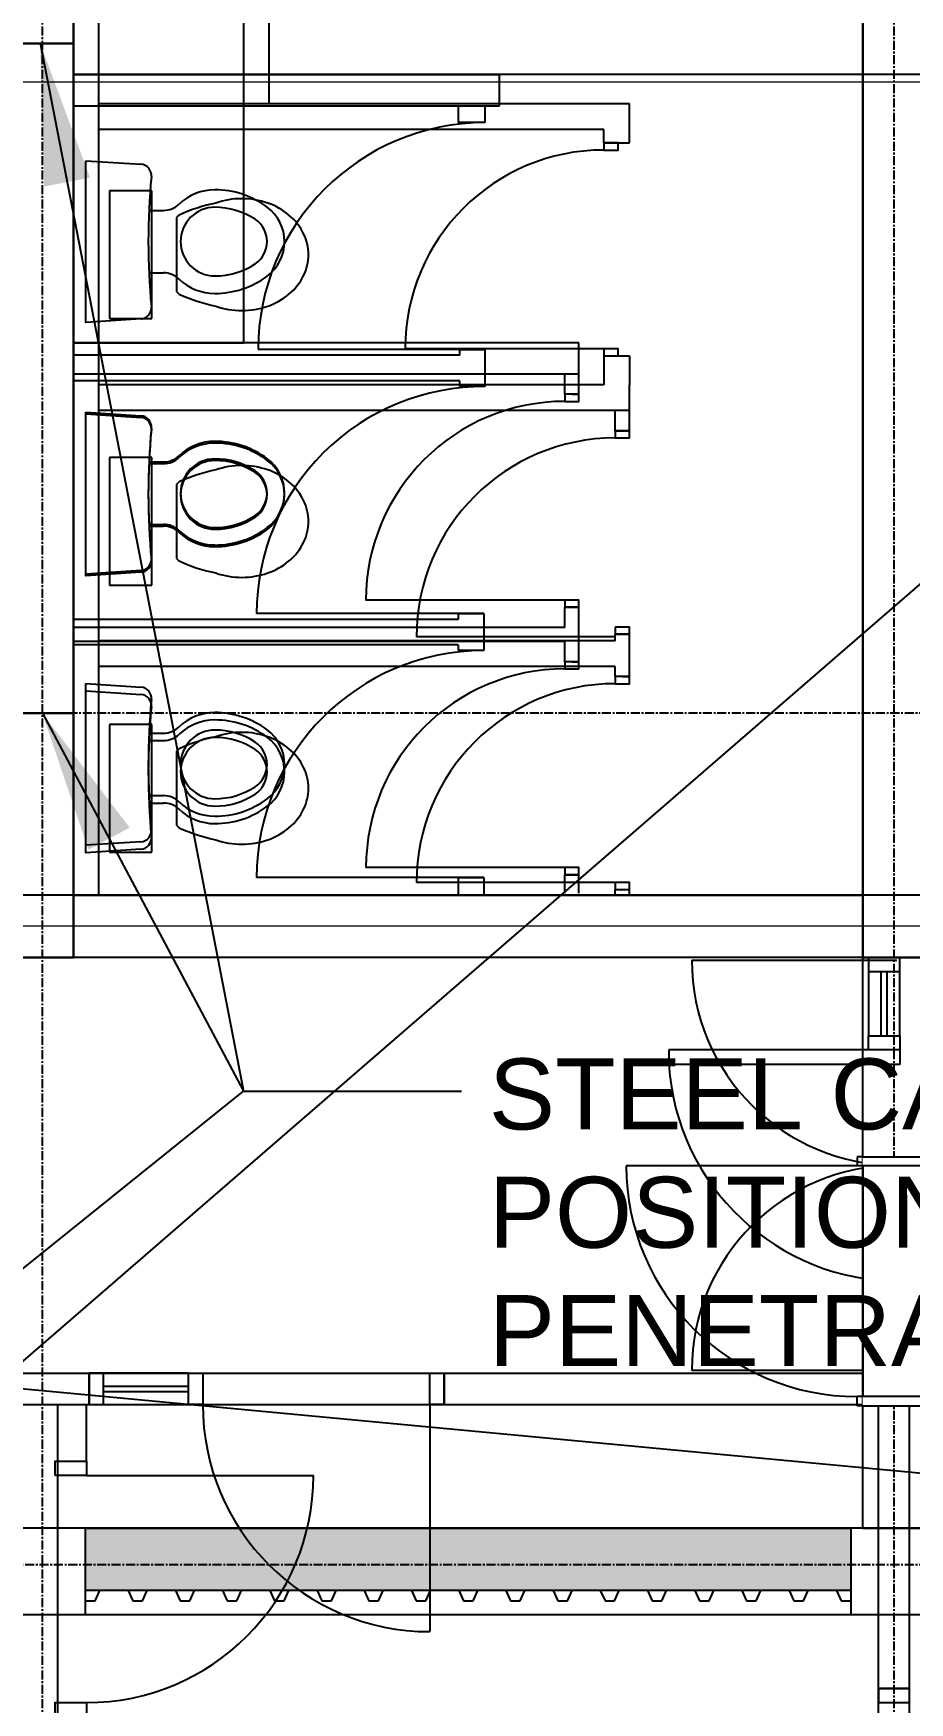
# Model space of a CAD drawing. Header units: millimetres. Extents: x -27283 to 30143, y -18440 to 22926.
# Drawn here: x -11564 to -8478, y -5709 to 171 of the extents above; entities that cross this region are included whole.
import ezdxf
from ezdxf.enums import TextEntityAlignment as Align

# ---------------------------------------------------------------- set-up
doc = ezdxf.new("R2010")
doc.units = ezdxf.units.MM
doc.set_wipeout_variables(frame=1)
doc.linetypes.add('PCENTRE', pattern=[50.8, 31.75, -6.35, 6.35, -6.35])
doc.linetypes.add('PCENTRE2', pattern=[28.575, 19.05, -3.175, 3.175, -3.175])
for name, color, linetype in [('11th Floor - Doors Windows and Openings', 7, 'Continuous'), ('11th Floor - Multi-View Blocks', 7, 'Continuous'), ('11th Floor - Structural Members', 7, 'Continuous'), ('11th Floor - Walls', 7, 'Continuous'), ('Boundaries_and_building_grids', 140, 'PCENTRE2'), ('Lift Motor Room Roof - General', 7, 'Continuous'), ('Lift Motor Room Roof - Hatch', 7, 'Continuous'), ('Lift Motor Room Roof - Roofs', 7, 'Continuous'), ('Lift Motor Room Roof - Structural Members', 7, 'Continuous'), ('Lift Motor Room Roof - Text and Leaders', 7, 'Continuous'), ('Lift Motor Room Roof - Walls', 7, 'Continuous'), ('Roof - General', 7, 'Continuous'), ('Roof - Structural Members', 7, 'Continuous'), ('Roof - Walls', 7, 'Continuous'), ('Sixth Floor - Doors Windows and Openings', 7, 'Continuous'), ('Sixth Floor - Multi-View Blocks', 7, 'Continuous'), ('Sixth Floor - Structural Members', 7, 'Continuous'), ('Sixth Floor - Walls', 7, 'Continuous'), ('Tenth Floor - Doors Windows and Openings', 7, 'Continuous'), ('Tenth Floor - Multi-View Blocks', 7, 'Continuous'), ('Tenth Floor - Structural Members', 7, 'Continuous'), ('Tenth Floor - Walls', 7, 'Continuous')]:
    doc.layers.add(name, color=color, linetype=linetype)
doc.styles.add('_ArchAttributes', font='arial.ttf')
doc.styles.add('Arial1', font='arial.ttf')
doc.dimstyles.new('ISO-25', dxfattribs={"dimtxt": 2.5, "dimasz": 2.5, "dimexe": 1.25, "dimexo": 0.625, "dimtad": 1, "dimtxsty": 'Standard', "dimcen": 2.5, "dimadec": 0, "dimazin": 0, "dimtfac": 1, "dimtmove": 0, "dimatfit": 3, "dimfxl": 1, "dimarcsym": 0})
pattern_1 = [(45, (8642.8, 4224.77), (-168.38, 168.38), []), (45, (8755.06, 4224.77), (-168.38, 168.38), [])]

# ---------------------------------------------------------------- blocks, each defined once
blk = doc.blocks.new('wc8')
for p, q in [((-185.1, -186.2), (75.4, -186.2)), ((170.2, -272.3), (-279.8, -272.3)), ((-279.8, -272.3), (-279.8, -422.3)), ((170.2, -422.3), (170.2, -272.3)), ((-279.8, -422.3), (170.2, -422.3))]:
    blk.add_line(p, q)
for centre, radius, start, end in [((-38.3, 80), 203.3, 116.3082, 140.04387), ((-54.8, 113.4), 166, 90, 116.3082), ((-54.8, 113.4), 166, 63.6918, 90), ((-71.3, 80), 203.3, 39.95613, 63.6918), ((-12.5, 58.3), 237, 140.04387, 160.86188), ((-97.2, 58.3), 237, 19.13812, 39.95613), ((28.1, 44.2), 279.9, 160.86188, 180), ((-137.7, 44.2), 279.9, 0, 19.13812), ((28.1, 44.2), 279.9, 180, 199.13812), ((-137.7, 44.2), 279.9, 340.86188, 0), ((341.1, 70.8), 589.4, 191.5799, 204.76911), ((-450.7, 70.8), 589.4, 335.23089, 348.4201), ((-38.3, -45.6), 203.3, 219.95613, 223.77423), ((-71.3, -45.6), 203.3, 316.22577, 320.04387)]:
    blk.add_arc(centre, radius, start, end)
blk = doc.blocks.new('Door3')
at = {"layer": 'Roof - General', "color": 3, "linetype": 'Continuous', "lineweight": -3, "style": '_ArchAttributes', "flags": 1}
for tag, p in [('Elevation Symbol', (110, 0)), ('Head Height', (110, 0)), ('Reference', (111.5, 0, 286)), ('Height', (110, 0)), ('Width', (110, 0)), ('Type', (110, 0))]:
    blk.add_attdef(tag, text='', height=50, dxfattribs=at).set_placement(p, align=Align.MIDDLE_CENTER)
at = {"color": 9, "linetype": 'Continuous', "lineweight": -3}
blk.add_wipeout([(0, 438.5), (0, -438.5), (220, -438.5), (220, 438.5)], dxfattribs=at).dxf.layer = 'Roof - General'
at = {"linetype": 'Continuous', "lineweight": -3}
h = blk.add_hatch(dxfattribs=at)
h.set_pattern_fill('ANSI32', color=12, scale=25)
h.set_pattern_definition(pattern_1)
h.paths.add_polyline_path([(220, 438.5), (0, 438.5), (0, 438.5)])
h = blk.add_hatch(dxfattribs=at)
h.set_pattern_fill('ANSI32', color=12, scale=25)
h.set_pattern_definition(pattern_1)
h.paths.add_polyline_path([(220, -438.5), (0, -438.5), (0, -438.5)])
at = {"layer": 'Roof - General', "color": 2, "linetype": 'Continuous', "lineweight": -3}
for p, q in [((-20, 438.5), (-20, 406.5)), ((0, 438.5), (-20, 438.5)), ((220, 438.5), (240, 438.5)), ((240, 438.5), (240, 406.5)), ((-20, 406.5), (-833, 406.5)), ((240, 406.5), (-20, 406.5)), ((-20, -438.5), (-20, -406.5)), ((240, -406.5), (-20, -406.5)), ((240, -438.5), (240, -406.5)), ((0, -438.5), (-20, -438.5)), ((220, -438.5), (240, -438.5))]:
    blk.add_line(p, q, dxfattribs=at)
at = {"layer": 'Roof - General', "color": 3, "linetype": 'Continuous', "lineweight": -3}
for p, q in [((0, 438.5), (220, 438.5)), ((0, -438.5), (220, -438.5))]:
    blk.add_line(p, q, dxfattribs=at)
at = {"layer": 'Roof - General', "color": 1, "linetype": 'Continuous', "lineweight": -3}
blk.add_line((0, 406.5), (0, -406.5), dxfattribs=at)
at = {"layer": 'Roof - General', "color": 2, "linetype": 'Continuous', "lineweight": -3}
blk.add_arc((-20, 406.5), 813, 180, 270, dxfattribs=at)

msp = doc.modelspace()

# ---------------------------------------------------------------- hatches: boundary and pattern name
at = {"layer": 'Lift Motor Room Roof - Hatch', "linetype": 'Continuous', "lineweight": -3}
h = msp.add_hatch(dxfattribs=at)
h.set_pattern_fill('GENERAL', color=8, scale=25, style=0)
h.set_pattern_definition([(90, (0, 0), (-25, 2e-15), [0.25, -199.75]), (90, (0.98, 2.5), (-25, 2e-15), [0.25, -199.75]), (90, (1.955, 5), (-25, 2e-15), [0.25, -199.75]), (90, (2.917, 7.5), (-25, 2e-15), [0.25, -199.75]), (90, (3.862, 10), (-25, 2e-15), [0.25, -199.75]), (90, (4.782, 12.5), (-25, 2e-15), [0.25, -199.75]), (90, (5.675, 15), (-25, 2e-15), [0.25, -199.75]), (90, (6.53, 17.5), (-25, 2e-15), [0.25, -199.75]), (90, (7.348, 20), (-25, 2e-15), [0.25, -199.75]), (90, (8.117, 22.5), (-25, 2e-15), [0.25, -199.75]), (90, (8.84, 25), (-25, 2e-15), [0.25, -199.75]), (90, (9.505, 27.5), (-25, 2e-15), [0.25, -199.75]), (90, (10.113, 30), (-25, 2e-15), [0.25, -199.75]), (90, (10.658, 32.5), (-25, 2e-15), [0.25, -199.75]), (90, (11.137, 35), (-25, 2e-15), [0.25, -199.75]), (90, (11.547, 37.5), (-25, 2e-15), [0.25, -199.75]), (90, (11.887, 40), (-25, 2e-15), [0.25, -199.75]), (90, (12.155, 42.5), (-25, 2e-15), [0.25, -199.75]), (90, (12.345, 45), (-25, 2e-15), [0.25, -199.75]), (90, (12.463, 47.5), (-25, 2e-15), [0.25, -199.75]), (90, (12.5, 50), (-25, 2e-15), [0.25, -199.75]), (90, (0.98, 97.5), (-25, 2e-15), [0.25, -199.75]), (90, (1.955, 95), (-25, 2e-15), [0.25, -199.75]), (90, (2.917, 92.5), (-25, 2e-15), [0.25, -199.75]), (90, (3.862, 90), (-25, 2e-15), [0.25, -199.75]), (90, (4.782, 87.5), (-25, 2e-15), [0.25, -199.75]), (90, (5.675, 85), (-25, 2e-15), [0.25, -199.75]), (90, (6.53, 82.5), (-25, 2e-15), [0.25, -199.75]), (90, (7.348, 80), (-25, 2e-15), [0.25, -199.75]), (90, (8.117, 77.5), (-25, 2e-15), [0.25, -199.75]), (90, (8.84, 75), (-25, 2e-15), [0.25, -199.75]), (90, (9.505, 72.5), (-25, 2e-15), [0.25, -199.75]), (90, (10.113, 70), (-25, 2e-15), [0.25, -199.75]), (90, (10.658, 67.5), (-25, 2e-15), [0.25, -199.75]), (90, (11.137, 65), (-25, 2e-15), [0.25, -199.75]), (90, (11.547, 62.5), (-25, 2e-15), [0.25, -199.75]), (90, (11.887, 60), (-25, 2e-15), [0.25, -199.75]), (90, (12.155, 57.5), (-25, 2e-15), [0.25, -199.75]), (90, (12.345, 55), (-25, 2e-15), [0.25, -199.75]), (90, (12.463, 52.5), (-25, 2e-15), [0.25, -199.75]), (90, (-0.98, 102.5), (-25, 2e-15), [0.25, -199.75]), (90, (-1.955, 105), (-25, 2e-15), [0.25, -199.75]), (90, (-2.917, 107.5), (-25, 2e-15), [0.25, -199.75]), (90, (-3.862, 110), (-25, 2e-15), [0.25, -199.75]), (90, (-4.782, 112.5), (-25, 2e-15), [0.25, -199.75]), (90, (-5.675, 115), (-25, 2e-15), [0.25, -199.75]), (90, (-6.53, 117.5), (-25, 2e-15), [0.25, -199.75]), (90, (-7.348, 120), (-25, 2e-15), [0.25, -199.75]), (90, (-8.117, 122.5), (-25, 2e-15), [0.25, -199.75]), (90, (-8.84, 125), (-25, 2e-15), [0.25, -199.75]), (90, (-9.505, 127.5), (-25, 2e-15), [0.25, -199.75]), (90, (-10.113, 130), (-25, 2e-15), [0.25, -199.75]), (90, (-10.658, 132.5), (-25, 2e-15), [0.25, -199.75]), (90, (-11.137, 135), (-25, 2e-15), [0.25, -199.75]), (90, (-11.547, 137.5), (-25, 2e-15), [0.25, -199.75]), (90, (-11.887, 140), (-25, 2e-15), [0.25, -199.75]), (90, (-12.155, 142.5), (-25, 2e-15), [0.25, -199.75]), (90, (-12.345, 145), (-25, 2e-15), [0.25, -199.75]), (90, (-12.463, 147.5), (-25, 2e-15), [0.25, -199.75]), (90, (-12.5, 150), (-25, 2e-15), [0.25, -199.75]), (90, (-0.98, 197.5), (-25, 2e-15), [0.25, -199.75]), (90, (-1.955, 195), (-25, 2e-15), [0.25, -199.75]), (90, (-2.917, 192.5), (-25, 2e-15), [0.25, -199.75]), (90, (-3.862, 190), (-25, 2e-15), [0.25, -199.75]), (90, (-4.782, 187.5), (-25, 2e-15), [0.25, -199.75]), (90, (-5.675, 185), (-25, 2e-15), [0.25, -199.75]), (90, (-6.53, 182.5), (-25, 2e-15), [0.25, -199.75]), (90, (-7.348, 180), (-25, 2e-15), [0.25, -199.75]), (90, (-8.117, 177.5), (-25, 2e-15), [0.25, -199.75]), (90, (-8.84, 175), (-25, 2e-15), [0.25, -199.75]), (90, (-9.505, 172.5), (-25, 2e-15), [0.25, -199.75]), (90, (-10.113, 170), (-25, 2e-15), [0.25, -199.75]), (90, (-10.658, 167.5), (-25, 2e-15), [0.25, -199.75]), (90, (-11.137, 165), (-25, 2e-15), [0.25, -199.75]), (90, (-11.547, 162.5), (-25, 2e-15), [0.25, -199.75]), (90, (-11.887, 160), (-25, 2e-15), [0.25, -199.75]), (90, (-12.155, 157.5), (-25, 2e-15), [0.25, -199.75]), (90, (-12.345, 155), (-25, 2e-15), [0.25, -199.75]), (90, (-12.463, 152.5), (-25, 2e-15), [0.25, -199.75]), (90, (0, 100), (-25, 2e-15), [0.25, -199.75])])
h.paths.add_polyline_path([(-11380.3, -5094.3), (-11380.3, -5314.3), (-8685.3, -5314.3), (-8685.3, -5094.3)])

# ---------------------------------------------------------------- linework, layer by layer
at = {"layer": '11th Floor - Doors Windows and Openings', "color": 1, "linetype": 'Continuous'}
for p, q in [((-9972.7, -943.2, 37950), (-10772.7, -943.2, 37950)), ((-9978.2, -1873.2, 37950), (-10778.2, -1873.2, 37950)), ((-9978.2, -2803.2, 37950), (-10778.2, -2803.2, 37950))]:
    msp.add_line(p, q, dxfattribs=at)
at = {"layer": '11th Floor - Doors Windows and Openings', "color": 1, "linetype": 'Continuous', "lineweight": -3}
for p, q in [((-9245.3, -3094.3, 37950), (-8522.8, -3094.3, 37950)), ((-8522.8, -4539.3, 37950), (-9245.3, -4539.3, 37950))]:
    msp.add_line(p, q, dxfattribs=at)
at = {"layer": '11th Floor - Doors Windows and Openings', "color": 1, "linetype": 'Continuous'}
for centre, start, end in [((-9972.7, -943.2, 37950), 90, 180), ((-9978.2, -1873.2, 37950), 89.60593, 179.99904), ((-9978.2, -2803.2, 37950), 90, 180)]:
    msp.add_arc(centre, 800, start, end, dxfattribs=at)
at = {"layer": '11th Floor - Doors Windows and Openings', "color": 1, "linetype": 'Continuous', "lineweight": -3}
for centre, start, end in [((-8522.8, -3094.3, 37950), 180, 270), ((-8522.8, -4539.3, 37950), 90, 180)]:
    msp.add_arc(centre, 722.5, start, end, dxfattribs=at)
at = {"layer": '11th Floor - Multi-View Blocks', "color": 1, "linetype": 'Continuous'}
for p, q in [((-11379.6, -277.6, 37950), (-11186.1, -289.9, 37950)), ((-11157.1, -452.6, 37950), (-11106.2, -452.6, 37950)), ((-11157.1, -672.6, 37950), (-11106.2, -672.6, 37950)), ((-11379.6, -1163.8, 37950), (-11186.1, -1176.2, 37950)), ((-11157.1, -1338.8, 37950), (-11106.2, -1338.8, 37950)), ((-11157.1, -1558.8, 37950), (-11106.2, -1558.8, 37950)), ((-11379.6, -2119.2, 37950), (-11186.1, -2131.6, 37950)), ((-11157.1, -2294.2, 37950), (-11106.2, -2294.2, 37950)), ((-11157.1, -2514.2, 37950), (-11106.2, -2514.2, 37950))]:
    msp.add_line(p, q, dxfattribs=at)
at = {"layer": '11th Floor - Multi-View Blocks', "color": 1, "linetype": 'Continuous', "elevation": 37950}
for points in [[(-11186.1, -835.2), (-11379.6, -847.6), (-11379.6, -277.6)], [(-11186.1, -1721.5), (-11379.6, -1733.8), (-11379.6, -1163.8)], [(-11186.1, -2676.9), (-11379.6, -2689.2), (-11379.6, -2119.2)]]:
    msp.add_lwpolyline(points, dxfattribs=at)
at = {"layer": '11th Floor - Multi-View Blocks', "color": 1, "linetype": 'Continuous'}
for centre, radius, start, end in [((-11188.7, -329.9, 37950), 40, 354.61023, 86.34666), ((-8722.1, -562.6, 37950), 2437.5, 174.60984, 185.39016), ((-10925.1, -562.6, 37950), 182.5, 90, 133.63), ((-10925.1, -689.3, 37950), 309.2, 53.37353, 90), ((-11106.2, -372.6, 37950), 80, 270, 313.62995), ((-10925.1, -562.6, 37950), 121, 90, 270), ((-10925.1, -699.3, 37950), 257.7, 56.67046, 90), ((-10831, -562.6, 37950), 151.3, 0, 53.37368), ((-10835.2, -562.6, 37950), 94.1, 0, 56.67013), ((-10835.2, -562.6, 37950), 94.1, 303.32946, 0), ((-10831, -562.6, 37950), 151.3, 306.62632, 0), ((-10925.1, -425.9, 37950), 257.7, 270, 303.3294), ((-11106.2, -752.6, 37950), 80, 46.36945, 90), ((-10925.1, -562.6, 37950), 182.5, 226.37028, 270), ((-10925.1, -435.9, 37950), 309.2, 270, 306.62647), ((-11188.7, -795.3, 37950), 40, 273.65334, 5.38977), ((-11188.7, -1216.1, 37950), 40, 354.61023, 86.34666), ((-8722.1, -1448.8, 37950), 2437.5, 174.60984, 185.39016), ((-10925.1, -1448.8, 37950), 182.5, 90, 133.63), ((-10925.1, -1575.5, 37950), 309.2, 53.37353, 90), ((-11106.2, -1258.8, 37950), 80, 270, 313.62995), ((-10925.1, -1448.8, 37950), 121, 90, 270), ((-10925.1, -1585.6, 37950), 257.7, 56.67044, 90), ((-10831, -1448.8, 37950), 151.3, 0, 53.3737), ((-10835.2, -1448.8, 37950), 94.1, 0, 56.67013), ((-10835.2, -1448.8, 37950), 94.1, 303.32946, 0), ((-10831, -1448.8, 37950), 151.3, 306.62634, 0), ((-10925.1, -1312.1, 37950), 257.7, 270, 303.3294), ((-11106.2, -1638.8, 37950), 80, 46.36937, 90), ((-10925.1, -1448.8, 37950), 182.5, 226.37026, 270), ((-10925.1, -1322.2, 37950), 309.2, 270, 306.62647), ((-11188.7, -1681.6, 37950), 40, 273.65332, 5.38977), ((-11188.7, -2171.5, 37950), 40, 354.61023, 86.34666), ((-8722.1, -2404.2, 37950), 2437.5, 174.60984, 185.39016), ((-10925.1, -2404.2, 37950), 182.5, 90, 133.63), ((-10925.1, -2530.9, 37950), 309.2, 53.37352, 90), ((-11106.2, -2214.2, 37950), 80, 270, 313.62995), ((-10925.1, -2404.2, 37950), 121, 90, 270), ((-10925.1, -2540.9, 37950), 257.7, 56.67046, 90), ((-10831, -2404.2, 37950), 151.3, 0, 53.37366), ((-10835.2, -2404.2, 37950), 94.1, 0, 56.67013), ((-10835.2, -2404.2, 37950), 94.1, 303.32946, 0), ((-10831, -2404.2, 37950), 151.3, 306.62634, 0), ((-11106.2, -2594.2, 37950), 80, 46.36945, 90), ((-10925.1, -2267.5, 37950), 257.7, 270, 303.3294), ((-10925.1, -2277.5, 37950), 309.2, 270, 306.62648), ((-10925.1, -2404.2, 37950), 182.5, 226.37026, 270), ((-11188.7, -2636.9, 37950), 40, 273.65334, 5.38977)]:
    msp.add_arc(centre, radius, start, end, dxfattribs=at)
at = {"layer": '11th Floor - Structural Members', "color": 5, "linetype": 'Continuous', "lineweight": -3, "elevation": 37950}
for points in [[(-8422.8, 1475.7), (-8642.8, 1475.7), (-8642.8, -3084.3), (-8422.8, -3084.3)], [(-11422.8, -2224.3), (-11422.8, -3084.3), (-11642.8, -3084.3), (-11642.8, -2224.3)]]:
    msp.add_lwpolyline(points, close=True, dxfattribs=at)
at = {"layer": '11th Floor - Walls', "color": 3, "linetype": 'Continuous'}
for p, q in [((-11422.8, -2224.3, 37950), (-11422.8, 2275.7, 37950)), ((-11422.8, -3084.3, 37950), (-11422.8, -2864.3, 37950)), ((-11422.8, -2864.3, 37950), (-8642.8, -2864.3, 37950)), ((-8642.8, -2864.3, 37950), (-8642.8, -3084.3, 37950)), ((-8642.8, -3084.3, 37950), (-11422.8, -3084.3, 37950))]:
    msp.add_line(p, q, dxfattribs=at)
at = {"layer": '11th Floor - Walls', "color": 2, "linetype": 'Continuous'}
for p, q in [((-11422.8, 25.7, 37950), (-9922.8, 25.7, 37950)), ((-9922.8, -84.3, 37950), (-9922.8, 25.7, 37950)), ((-11422.8, -84.3, 37950), (-9922.8, -84.3, 37950)), ((-10068.2, -84.3, 37950), (-10068.2, -143.2, 37950)), ((-9972.7, -143.2, 37950), (-9972.7, -84.3, 37950)), ((-9972.7, -143.2, 37950), (-10068.2, -143.2, 37950)), ((-10062.7, -963.2, 37950), (-11422.8, -963.2, 37950)), ((-10062.7, -963.2, 37950), (-10062.7, -943.2, 37950)), ((-10062.7, -943.2, 37950), (-9972.7, -943.2, 37950)), ((-9972.7, -1073.2, 37950), (-9972.7, -943.2, 37950)), ((-10062.7, -1053.2, 37950), (-11422.8, -1053.2, 37950)), ((-10062.7, -1073.2, 37950), (-10062.7, -1053.2, 37950)), ((-9972.7, -1073.2, 37950), (-10062.7, -1073.2, 37950)), ((-10068.2, -1873.2, 37950), (-9978.2, -1873.2, 37950)), ((-10068.2, -1873.2, 37950), (-10068.2, -1893.2, 37950)), ((-9978.2, -1873.2, 37950), (-9978.2, -2003.2, 37950)), ((-10068.2, -1893.2, 37950), (-11422.8, -1893.2, 37950)), ((-10068.2, -1983.2, 37950), (-11422.8, -1983.2, 37950)), ((-10068.2, -1983.2, 37950), (-10068.2, -2003.2, 37950)), ((-9978.2, -2003.2, 37950), (-10068.2, -2003.2, 37950)), ((-10068.2, -2803.2, 37950), (-9978.2, -2803.2, 37950)), ((-10068.2, -2803.2, 37950), (-10068.2, -2864.3, 37950)), ((-9978.2, -2803.2, 37950), (-9978.2, -2864.3, 37950)), ((-17587.8, -4549.3, 37950), (-8477.8, -4549.3, 37950)), ((-8587.8, -4539.3, 37950), (-8477.8, -4539.3, 37950)), ((-8587.8, -4549.3, 37950), (-8587.8, -4539.3, 37950)), ((-8477.8, -6241.8, 37950), (-8477.8, -4549.3, 37950)), ((-17477.8, -4659.3, 37950), (-8587.8, -4659.3, 37950)), ((-8587.8, -6241.8, 37950), (-8587.8, -4659.3, 37950))]:
    msp.add_line(p, q, dxfattribs=at)
at = {"layer": '11th Floor - Walls', "color": 3, "linetype": 'Continuous', "elevation": 37950}
msp.add_lwpolyline([(-11642.8, -3084.3), (-11642.8, -2864.3), (-12962.8, -2864.3), (-12962.8, -1864.3), (-11642.8, -1864.3), (-11642.8, -2224.3), (-11422.8, -2224.3)], dxfattribs=at)
at = {"layer": 'Boundaries_and_building_grids', "color": 140, "linetype": 'PCENTRE', "lineweight": -3}
for p, q in [((-11532.8, -11774.3), (-11532.8, 11825.7)), ((-8532.8, -11774.3), (-8532.8, 11825.7)), ((25217.2, -2224.3), (-27282.8, -2224.3)), ((25217.2, -5224.3), (-27282.8, -5224.3))]:
    msp.add_line(p, q, dxfattribs=at)
at = {"layer": 'Boundaries_and_building_grids', "color": 4, "linetype": 'Continuous', "lineweight": 0}
msp.add_xline((-31538.2, -2974.3), (-1, 0), dxfattribs=at)
at = {"layer": 'Lift Motor Room Roof - General', "color": 4, "linetype": 'Continuous', "lineweight": 0}
msp.add_xline((0, 0), (1, 0), dxfattribs=at)
at = {"layer": 'Lift Motor Room Roof - Roofs', "color": 4, "linetype": 'Continuous', "lineweight": -3}
for p, q in [((-13222.8, 135.7, 46830), (-11422.8, 135.7, 46830)), ((-11422.8, 135.7, 46830), (-11422.8, -3084.3, 46830)), ((-11422.8, -3084.3, 46830), (-13222.8, -3084.3, 46830)), ((-8685.3, -5314.3, 46830), (-11380.3, -5314.3, 46830))]:
    msp.add_line(p, q, dxfattribs=at)
at = {"layer": 'Lift Motor Room Roof - Roofs', "color": 1, "linetype": 'Continuous', "lineweight": -3}
for p, q in [((-11702.8, -4594.3, 46830), (-6367.8, 25.7, 46830)), ((12357.2, 25.7, 46830), (-11422.8, 25.7, 46830)), ((-11702.8, -4594.3, 46830), (-6367.8, -5094.3, 46830))]:
    msp.add_line(p, q, dxfattribs=at)
at = {"layer": 'Lift Motor Room Roof - Roofs', "color": 3, "linetype": 'Continuous', "lineweight": -3}
msp.add_line((-5685.3, -5094.3, 46830), (-14422.8, -5094.3, 46830), dxfattribs=at)
at = {"layer": 'Lift Motor Room Roof - Structural Members', "color": 5, "linetype": 'Continuous', "lineweight": -3, "elevation": 46830}
for points in [[(-11685.3, -5094.3), (-11685.3, -5399.3), (-11380.3, -5399.3), (-11380.3, -5094.3)], [(-8685.3, -5094.3), (-8685.3, -5399.3), (-8380.3, -5399.3), (-8380.3, -5094.3)]]:
    msp.add_lwpolyline(points, close=True, dxfattribs=at)
at = {"layer": 'Lift Motor Room Roof - Walls', "color": 1, "linetype": 'Continuous'}
for p, q in [((-11380.3, -5350.2, 46830), (-11346.4, -5350.2, 46830)), ((-11346.4, -5350.2, 46830), (-11329.9, -5314.3, 46830)), ((-11230.5, -5314.3, 46830), (-11329.9, -5314.3, 46830)), ((-11230.5, -5314.3, 46830), (-11214, -5350.2, 46830)), ((-11214, -5350.2, 46830), (-11180, -5350.2, 46830)), ((-11180, -5350.2, 46830), (-11163.6, -5314.3, 46830)), ((-11064.2, -5314.3, 46830), (-11163.6, -5314.3, 46830)), ((-11064.2, -5314.3, 46830), (-11047.7, -5350.2, 46830)), ((-11047.7, -5350.2, 46830), (-11013.7, -5350.2, 46830)), ((-11013.7, -5350.2, 46830), (-10997.2, -5314.3, 46830)), ((-10897.8, -5314.3, 46830), (-10997.2, -5314.3, 46830)), ((-10897.8, -5314.3, 46830), (-10881.4, -5350.2, 46830)), ((-10881.4, -5350.2, 46830), (-10847.4, -5350.2, 46830)), ((-10847.4, -5350.2, 46830), (-10830.9, -5314.3, 46830)), ((-10731.5, -5314.3, 46830), (-10830.9, -5314.3, 46830)), ((-10731.5, -5314.3, 46830), (-10715, -5350.2, 46830)), ((-10715, -5350.2, 46830), (-10681.1, -5350.2, 46830)), ((-10681.1, -5350.2, 46830), (-10664.6, -5314.3, 46830)), ((-10565.2, -5314.3, 46830), (-10664.6, -5314.3, 46830)), ((-10565.2, -5314.3, 46830), (-10548.7, -5350.2, 46830)), ((-10548.7, -5350.2, 46830), (-10514.8, -5350.2, 46830)), ((-10514.8, -5350.2, 46830), (-10498.3, -5314.3, 46830)), ((-10398.9, -5314.3, 46830), (-10498.3, -5314.3, 46830)), ((-10398.9, -5314.3, 46830), (-10382.4, -5350.2, 46830)), ((-10382.4, -5350.2, 46830), (-10348.5, -5350.2, 46830)), ((-10348.5, -5350.2, 46830), (-10332, -5314.3, 46830)), ((-10232.6, -5314.3, 46830), (-10332, -5314.3, 46830)), ((-10232.6, -5314.3, 46830), (-10216.1, -5350.2, 46830)), ((-10216.1, -5350.2, 46830), (-10182.2, -5350.2, 46830)), ((-10182.2, -5350.2, 46830), (-10165.7, -5314.3, 46830)), ((-10066.3, -5314.3, 46830), (-10165.7, -5314.3, 46830)), ((-10066.3, -5314.3, 46830), (-10049.8, -5350.2, 46830)), ((-10049.8, -5350.2, 46830), (-10015.8, -5350.2, 46830)), ((-10015.8, -5350.2, 46830), (-9999.3, -5314.3, 46830)), ((-9899.9, -5314.3, 46830), (-9999.3, -5314.3, 46830)), ((-9899.9, -5314.3, 46830), (-9883.5, -5350.2, 46830)), ((-9883.5, -5350.2, 46830), (-9849.5, -5350.2, 46830)), ((-9849.5, -5350.2, 46830), (-9833, -5314.3, 46830)), ((-9733.6, -5314.3, 46830), (-9833, -5314.3, 46830)), ((-9733.6, -5314.3, 46830), (-9717.1, -5350.2, 46830)), ((-9717.1, -5350.2, 46830), (-9683.2, -5350.2, 46830)), ((-9683.2, -5350.2, 46830), (-9666.7, -5314.3, 46830)), ((-9567.3, -5314.3, 46830), (-9666.7, -5314.3, 46830)), ((-9567.3, -5314.3, 46830), (-9550.8, -5350.2, 46830)), ((-9550.8, -5350.2, 46830), (-9516.9, -5350.2, 46830)), ((-9516.9, -5350.2, 46830), (-9500.4, -5314.3, 46830)), ((-9401, -5314.3, 46830), (-9500.4, -5314.3, 46830)), ((-9401, -5314.3, 46830), (-9384.5, -5350.2, 46830)), ((-9384.5, -5350.2, 46830), (-9350.6, -5350.2, 46830)), ((-9350.6, -5350.2, 46830), (-9334.1, -5314.3, 46830)), ((-9234.7, -5314.3, 46830), (-9334.1, -5314.3, 46830)), ((-9234.7, -5314.3, 46830), (-9218.2, -5350.2, 46830)), ((-9218.2, -5350.2, 46830), (-9184.3, -5350.2, 46830)), ((-9184.3, -5350.2, 46830), (-9167.8, -5314.3, 46830)), ((-9068.4, -5314.3, 46830), (-9167.8, -5314.3, 46830)), ((-9068.4, -5314.3, 46830), (-9051.9, -5350.2, 46830)), ((-9051.9, -5350.2, 46830), (-9017.9, -5350.2, 46830)), ((-9017.9, -5350.2, 46830), (-9001.5, -5314.3, 46830)), ((-8902.1, -5314.3, 46830), (-9001.5, -5314.3, 46830)), ((-8902.1, -5314.3, 46830), (-8885.6, -5350.2, 46830)), ((-8885.6, -5350.2, 46830), (-8851.6, -5350.2, 46830)), ((-8851.6, -5350.2, 46830), (-8835.1, -5314.3, 46830)), ((-8735.7, -5314.3, 46830), (-8835.1, -5314.3, 46830)), ((-8735.7, -5314.3, 46830), (-8719.2, -5350.2, 46830)), ((-8719.2, -5350.2, 46830), (-8685.3, -5350.2, 46830))]:
    msp.add_line(p, q, dxfattribs=at)
at = {"layer": 'Lift Motor Room Roof - Walls', "color": 2, "linetype": 'Continuous', "elevation": 46830}
msp.add_lwpolyline([(-14727.8, 5450.7), (-14727.8, -5399.3), (12662.2, -5399.3), (12662.2, 5450.7)], close=True, dxfattribs=at)
at = {"layer": 'Roof - Structural Members', "color": 5, "linetype": 'Continuous', "lineweight": -3, "elevation": 42250}
for points in [[(-11685.3, -5094.3), (-11685.3, -5399.3), (-11380.3, -5399.3), (-11380.3, -5094.3)], [(-8685.3, -5094.3), (-8685.3, -5399.3), (-8380.3, -5399.3), (-8380.3, -5094.3)]]:
    msp.add_lwpolyline(points, close=True, dxfattribs=at)
at = {"layer": 'Roof - Walls', "color": 3, "linetype": 'Continuous', "lineweight": -3}
for p, q in [((-11422.8, 135.7, 42250), (-14422.8, 135.7, 42250)), ((-11422.8, -2864.3, 42250), (-11422.8, 135.7, 42250)), ((-8422.8, -2864.3, 42250), (-13002.8, -2864.3, 42250)), ((-8642.8, -3084.3, 42250), (-13222.8, -3084.3, 42250)), ((-8642.8, -5094.3, 42250), (-8642.8, -3084.3, 42250))]:
    msp.add_line(p, q, dxfattribs=at)
at = {"layer": 'Roof - Walls', "color": 3, "linetype": 'Continuous'}
for p, q in [((-11380.3, -5094.3, 42250), (-8685.3, -5094.3, 42250)), ((-8642.8, -5094.3, 42250), (-8422.8, -5094.3, 42250)), ((-8685.3, -5314.3, 42250), (-11380.3, -5314.3, 42250))]:
    msp.add_line(p, q, dxfattribs=at)
at = {"layer": 'Roof - Walls', "color": 1, "linetype": 'Continuous'}
for p, q in [((-11380.3, -5350.2, 42250), (-11346.4, -5350.2, 42250)), ((-11346.4, -5350.2, 42250), (-11329.9, -5314.3, 42250)), ((-11230.5, -5314.3, 42250), (-11329.9, -5314.3, 42250)), ((-11230.5, -5314.3, 42250), (-11214, -5350.2, 42250)), ((-11214, -5350.2, 42250), (-11180, -5350.2, 42250)), ((-11180, -5350.2, 42250), (-11163.6, -5314.3, 42250)), ((-11064.2, -5314.3, 42250), (-11163.6, -5314.3, 42250)), ((-11064.2, -5314.3, 42250), (-11047.7, -5350.2, 42250)), ((-11047.7, -5350.2, 42250), (-11013.7, -5350.2, 42250)), ((-11013.7, -5350.2, 42250), (-10997.2, -5314.3, 42250)), ((-10897.8, -5314.3, 42250), (-10997.2, -5314.3, 42250)), ((-10897.8, -5314.3, 42250), (-10881.4, -5350.2, 42250)), ((-10881.4, -5350.2, 42250), (-10847.4, -5350.2, 42250)), ((-10847.4, -5350.2, 42250), (-10830.9, -5314.3, 42250)), ((-10731.5, -5314.3, 42250), (-10830.9, -5314.3, 42250)), ((-10731.5, -5314.3, 42250), (-10715, -5350.2, 42250)), ((-10715, -5350.2, 42250), (-10681.1, -5350.2, 42250)), ((-10681.1, -5350.2, 42250), (-10664.6, -5314.3, 42250)), ((-10565.2, -5314.3, 42250), (-10664.6, -5314.3, 42250)), ((-10565.2, -5314.3, 42250), (-10548.7, -5350.2, 42250)), ((-10548.7, -5350.2, 42250), (-10514.8, -5350.2, 42250)), ((-10514.8, -5350.2, 42250), (-10498.3, -5314.3, 42250)), ((-10398.9, -5314.3, 42250), (-10498.3, -5314.3, 42250)), ((-10398.9, -5314.3, 42250), (-10382.4, -5350.2, 42250)), ((-10382.4, -5350.2, 42250), (-10348.5, -5350.2, 42250)), ((-10348.5, -5350.2, 42250), (-10332, -5314.3, 42250)), ((-10232.6, -5314.3, 42250), (-10332, -5314.3, 42250)), ((-10232.6, -5314.3, 42250), (-10216.1, -5350.2, 42250)), ((-10216.1, -5350.2, 42250), (-10182.2, -5350.2, 42250)), ((-10182.2, -5350.2, 42250), (-10165.7, -5314.3, 42250)), ((-10066.3, -5314.3, 42250), (-10165.7, -5314.3, 42250)), ((-10066.3, -5314.3, 42250), (-10049.8, -5350.2, 42250)), ((-10049.8, -5350.2, 42250), (-10015.8, -5350.2, 42250)), ((-10015.8, -5350.2, 42250), (-9999.3, -5314.3, 42250)), ((-9899.9, -5314.3, 42250), (-9999.3, -5314.3, 42250)), ((-9899.9, -5314.3, 42250), (-9883.5, -5350.2, 42250)), ((-9883.5, -5350.2, 42250), (-9849.5, -5350.2, 42250)), ((-9849.5, -5350.2, 42250), (-9833, -5314.3, 42250)), ((-9733.6, -5314.3, 42250), (-9833, -5314.3, 42250)), ((-9733.6, -5314.3, 42250), (-9717.1, -5350.2, 42250)), ((-9717.1, -5350.2, 42250), (-9683.2, -5350.2, 42250)), ((-9683.2, -5350.2, 42250), (-9666.7, -5314.3, 42250)), ((-9567.3, -5314.3, 42250), (-9666.7, -5314.3, 42250)), ((-9567.3, -5314.3, 42250), (-9550.8, -5350.2, 42250)), ((-9550.8, -5350.2, 42250), (-9516.9, -5350.2, 42250)), ((-9516.9, -5350.2, 42250), (-9500.4, -5314.3, 42250)), ((-9401, -5314.3, 42250), (-9500.4, -5314.3, 42250)), ((-9401, -5314.3, 42250), (-9384.5, -5350.2, 42250)), ((-9384.5, -5350.2, 42250), (-9350.6, -5350.2, 42250)), ((-9350.6, -5350.2, 42250), (-9334.1, -5314.3, 42250)), ((-9234.7, -5314.3, 42250), (-9334.1, -5314.3, 42250)), ((-9234.7, -5314.3, 42250), (-9218.2, -5350.2, 42250)), ((-9218.2, -5350.2, 42250), (-9184.3, -5350.2, 42250)), ((-9184.3, -5350.2, 42250), (-9167.8, -5314.3, 42250)), ((-9068.4, -5314.3, 42250), (-9167.8, -5314.3, 42250)), ((-9068.4, -5314.3, 42250), (-9051.9, -5350.2, 42250)), ((-9051.9, -5350.2, 42250), (-9017.9, -5350.2, 42250)), ((-9017.9, -5350.2, 42250), (-9001.5, -5314.3, 42250)), ((-8902.1, -5314.3, 42250), (-9001.5, -5314.3, 42250)), ((-8902.1, -5314.3, 42250), (-8885.6, -5350.2, 42250)), ((-8885.6, -5350.2, 42250), (-8851.6, -5350.2, 42250)), ((-8851.6, -5350.2, 42250), (-8835.1, -5314.3, 42250)), ((-8735.7, -5314.3, 42250), (-8835.1, -5314.3, 42250)), ((-8735.7, -5314.3, 42250), (-8719.2, -5350.2, 42250)), ((-8719.2, -5350.2, 42250), (-8685.3, -5350.2, 42250))]:
    msp.add_line(p, q, dxfattribs=at)
at = {"layer": 'Sixth Floor - Doors Windows and Openings', "color": 1, "linetype": 'Continuous', "lineweight": -3}
for p, q in [((-9554.7, -939.9, 20700), (-10254.7, -939.9, 20700)), ((-9514.9, -1954.3, 20700), (-10214.9, -1954.3, 20700)), ((-9489.7, -2094.9, 20700), (-9464.8, -2094.9, 20700)), ((-9514.8, -2819.9, 20700), (-10214.8, -2819.9, 20700)), ((-8622.8, -3134.3, 20700), (-8622.8, -3360.3, 20700)), ((-8577.8, -3360.3, 20700), (-8577.8, -3134.3, 20700)), ((-8557.8, -3134.3, 20700), (-8557.8, -3360.3, 20700)), ((-8512.8, -3360.3, 20700), (-8512.8, -3134.3, 20700)), ((-9325.9, -3410.3, 20700), (-9325.9, -3461.3, 20700)), ((-8512.8, -3410.3, 20700), (-9325.9, -3410.3, 20700)), ((-8512.8, -3410.3, 20700), (-8512.8, -3461.3, 20700)), ((-8512.8, -3461.3, 20700), (-9325.9, -3461.3, 20700)), ((-8622.8, -4275, 20700), (-8622.8, -4499.3, 20700)), ((-8577.8, -4499.3, 20700), (-8577.8, -4275, 20700)), ((-8557.8, -4275, 20700), (-8557.8, -4499.3, 20700)), ((-8512.8, -4499.3, 20700), (-8512.8, -4275, 20700)), ((-11017.8, -4549.3, 20700), (-11317.8, -4549.3, 20700)), ((-11317.8, -4594.3, 20700), (-11017.8, -4594.3, 20700)), ((-11017.8, -4614.3, 20700), (-11317.8, -4614.3, 20700)), ((-11317.8, -4659.3, 20700), (-11017.8, -4659.3, 20700)), ((-10167.8, -4659.3, 20700), (-10167.8, -5459.3, 20700)), ((-11377.8, -4909.3, 20700), (-10577.8, -4909.3, 20700))]:
    msp.add_line(p, q, dxfattribs=at)
at = {"layer": 'Sixth Floor - Doors Windows and Openings', "color": 1, "linetype": 'Continuous', "lineweight": -3, "elevation": 20700}
for points in [[(-9554.7, -214.9), (-9554.7, -239.9), (-9504.7, -239.9), (-9504.7, -214.9), (-9554.7, -214.9)], [(-9554.7, -214.9), (-9554.7, -239.9), (-9504.7, -239.9), (-9504.7, -214.9), (-9554.7, -214.9)], [(-9554.7, -939.9), (-9554.7, -964.9), (-9504.7, -964.9), (-9504.7, -939.9), (-9554.7, -939.9)], [(-9514.9, -1229.3), (-9514.9, -1254.3), (-9464.9, -1254.3), (-9464.9, -1229.3), (-9514.9, -1229.3)], [(-9515, -1920.5), (-9515, -1945.5), (-9465, -1945.5), (-9465, -1920.5), (-9515, -1920.5)], [(-9514.8, -2094.9), (-9514.8, -2119.9), (-9464.8, -2119.9), (-9464.8, -2094.9), (-9514.8, -2094.9)], [(-9514.8, -2094.9), (-9514.8, -2119.9), (-9464.8, -2119.9), (-9464.8, -2094.9), (-9514.8, -2094.9)], [(-9514.8, -2819.9), (-9514.8, -2844.9), (-9464.8, -2844.9), (-9464.8, -2819.9), (-9514.8, -2819.9)], [(-8622.8, -3134.3), (-8512.8, -3134.3), (-8512.8, -3084.3), (-8622.8, -3084.3), (-8622.8, -3134.3)], [(-8512.8, -3360.3), (-8512.8, -3410.3), (-8622.8, -3410.3), (-8622.8, -3360.3), (-8512.8, -3360.3)], [(-8622.8, -4275), (-8512.8, -4275), (-8512.8, -4225), (-8622.8, -4225), (-8622.8, -4275)], [(-8512.8, -4499.3), (-8512.8, -4549.3), (-8622.8, -4549.3), (-8622.8, -4499.3), (-8512.8, -4499.3)], [(-11317.8, -4659.3), (-11317.8, -4549.3), (-11367.8, -4549.3), (-11367.8, -4659.3), (-11317.8, -4659.3)], [(-11017.8, -4549.3), (-10967.8, -4549.3), (-10967.8, -4659.3), (-11017.8, -4659.3), (-11017.8, -4549.3)], [(-10167.8, -4549.3), (-10117.8, -4549.3), (-10117.8, -4659.3), (-10167.8, -4659.3), (-10167.8, -4549.3)], [(-11487.8, -4909.3), (-11487.8, -4859.3), (-11377.8, -4859.3), (-11377.8, -4909.3), (-11487.8, -4909.3)], [(-11487.8, -5759.3), (-11487.8, -5709.3), (-11377.8, -5709.3), (-11377.8, -5759.3), (-11487.8, -5759.3)]]:
    msp.add_lwpolyline(points, dxfattribs=at)
at = {"layer": 'Sixth Floor - Doors Windows and Openings', "color": 1, "linetype": 'Continuous', "lineweight": -3}
for centre, radius, start, end in [((-9554.7, -939.9, 20700), 700, 90, 180), ((-9514.9, -1954.3, 20700), 700, 90, 180), ((-9514.8, -2819.9, 20700), 700, 90, 180), ((-8512.8, -3410.3, 20700), 814.7, 183.58908, 270), ((-10167.8, -4659.3, 20700), 800, 180, 270), ((-11377.8, -4909.3, 20700), 800, 270, 0)]:
    msp.add_arc(centre, radius, start, end, dxfattribs=at)
at = {"layer": 'Sixth Floor - Multi-View Blocks', "color": 2, "linetype": 'Continuous', "lineweight": -3}
msp.add_line((-10734.8, 1922.7, 20700), (-10734.8, -77.3, 20700), dxfattribs=at)
at = {"layer": 'Sixth Floor - Structural Members', "color": 5, "linetype": 'Continuous', "lineweight": -3, "elevation": 20700}
for points in [[(-8422.8, 1410.7), (-8422.8, -3084.3), (-8642.8, -3084.3), (-8642.8, 1410.7)], [(-11422.8, -2224.3), (-11642.8, -2224.3), (-11642.8, -3084.3), (-11422.8, -3084.3)]]:
    msp.add_lwpolyline(points, close=True, dxfattribs=at)
at = {"layer": 'Sixth Floor - Walls', "color": 3, "linetype": 'Continuous', "lineweight": -3}
for p, q in [((-11334.7, 2915.7, 20700), (-11334.9, -2864.3, 20700)), ((-11642.8, -2224.3, 20700), (-11422.8, -2224.3, 20700)), ((-11422.8, -2224.3, 20700), (-11422.8, -3084.3, 20700)), ((-8642.8, -2864.3, 20700), (-11334.9, -2864.3, 20700)), ((-9552.8, -2864.3, 20700), (-11334.7, -2864.3, 20700)), ((-8642.8, -3084.3, 20700), (-8642.8, -2864.3, 20700)), ((-8642.8, -3084.3, 20700), (-11422.8, -3084.3, 20700))]:
    msp.add_line(p, q, dxfattribs=at)
at = {"layer": 'Sixth Floor - Walls', "color": 2, "linetype": 'Continuous', "lineweight": -3}
for p, q in [((-9464.8, -77.3, 20700), (-11334.8, -77.3, 20700)), ((-9464.8, -214.9, 20700), (-9464.8, -77.3, 20700)), ((-9554.7, -167.3, 20700), (-11334.8, -167.3, 20700)), ((-9554.7, -214.9, 20700), (-9554.7, -167.3, 20700)), ((-9554.7, -214.9, 20700), (-9464.8, -214.9, 20700)), ((-9554.7, -964.9, 20700), (-9464.9, -964.9, 20700)), ((-9554.7, -964.9, 20700), (-9554.7, -1067.3, 20700)), ((-9464.9, -964.9, 20700), (-9464.9, -1067.3, 20700)), ((-9554.7, -1067.3, 20700), (-11334.9, -1067.3, 20700)), ((-9464.9, -1157.3, 20700), (-9464.9, -1067.3, 20700)), ((-9464.9, -1157.3, 20700), (-11334.9, -1157.3, 20700)), ((-9514.9, -1229.3, 20700), (-9514.9, -1157.3, 20700)), ((-9464.9, -1157.3, 20700), (-9514.9, -1157.3, 20700)), ((-9464.9, -1229.3, 20700), (-9464.9, -1157.3, 20700)), ((-9514.9, -1229.3, 20700), (-9464.9, -1229.3, 20700)), ((-9514.8, -1969.3, 20700), (-11334.9, -1969.3, 20700)), ((-9514.9, -1969.3, 20700), (-9514.9, -1945.5, 20700)), ((-9464.9, -1945.5, 20700), (-9514.9, -1945.5, 20700)), ((-9464.8, -2094.9, 20700), (-9465, -1945.5, 20700)), ((-9514.8, -2059.3, 20700), (-11334.9, -2059.3, 20700)), ((-9514.8, -2094.9, 20700), (-9514.8, -2059.3, 20700)), ((-9464.8, -2094.9, 20700), (-9514.8, -2094.9, 20700)), ((-9514.8, -2864.3, 20700), (-9514.8, -2844.9, 20700)), ((-9514.8, -2844.9, 20700), (-9464.8, -2844.9, 20700)), ((-9514.8, -2864.3, 20700), (-9464.8, -2864.3, 20700)), ((-9464.8, -2864.3, 20700), (-9464.8, -2844.9, 20700)), ((-12829.9, -4549.3, 20700), (-11367.8, -4549.3, 20700)), ((-11367.8, -4659.3, 20700), (-11367.8, -4549.3, 20700)), ((-10117.8, -4549.3, 20700), (-8367.8, -4549.3, 20700)), ((-10117.8, -4659.3, 20700), (-10117.8, -4549.3, 20700)), ((-12829.9, -4659.3, 20700), (-11477.8, -4659.3, 20700)), ((-11477.8, -4859.3, 20700), (-11477.8, -4659.3, 20700)), ((-11377.8, -4859.3, 20700), (-11377.8, -4659.3, 20700)), ((-11377.8, -4659.3, 20700), (-11367.8, -4659.3, 20700)), ((-10117.8, -4659.3, 20700), (-8367.8, -4659.3, 20700)), ((-8477.8, -4659.3, 20700), (-8367.8, -4659.3, 20700))]:
    msp.add_line(p, q, dxfattribs=at)
at = {"layer": 'Tenth Floor - Doors Windows and Openings', "color": 1, "linetype": 'Continuous'}
for p, q in [((-9642.9, -1100.5, 34500), (-9692.9, -1100.5, 34500)), ((-9667.8, -1100.5, 34500), (-9642.9, -1100.5, 34500)), ((-9692.9, -1825.5, 34500), (-10392.9, -1825.5, 34500)), ((-9642.8, -1850.5, 34500), (-9692.8, -1850.5, 34500)), ((-9667.7, -1850.5, 34500), (-9642.8, -1850.5, 34500)), ((-9642.8, -2043, 34500), (-9692.8, -2043, 34500)), ((-9667.7, -2043, 34500), (-9642.8, -2043, 34500)), ((-9692.8, -2768, 34500), (-10392.8, -2768, 34500)), ((-9642.8, -2793, 34500), (-9692.8, -2793, 34500)), ((-9667.7, -2793, 34500), (-9642.8, -2793, 34500))]:
    msp.add_line(p, q, dxfattribs=at)
at = {"layer": 'Tenth Floor - Doors Windows and Openings', "color": 1, "linetype": 'Continuous', "lineweight": -3}
for p, q in [((-11017.8, -4549.3, 34500), (-11317.8, -4549.3, 34500)), ((-11317.8, -4594.3, 34500), (-11017.8, -4594.3, 34500)), ((-11017.8, -4614.3, 34500), (-11317.8, -4614.3, 34500)), ((-11317.8, -4659.3, 34500), (-11017.8, -4659.3, 34500)), ((-10167.8, -4659.3, 34500), (-10167.8, -5459.3, 34500))]:
    msp.add_line(p, q, dxfattribs=at)
at = {"layer": 'Tenth Floor - Doors Windows and Openings', "color": 1, "linetype": 'Continuous', "elevation": 34500}
for points in [[(-9692.9, -1100.5), (-9692.9, -1125.5), (-9642.9, -1125.5), (-9642.9, -1100.5), (-9692.9, -1100.5)], [(-9692.9, -1100.5), (-9692.9, -1125.5), (-9642.9, -1125.5), (-9642.9, -1100.5), (-9692.9, -1100.5)], [(-9692.9, -1825.5), (-9692.9, -1850.5), (-9642.9, -1850.5), (-9642.9, -1825.5), (-9692.9, -1825.5)], [(-9692.8, -2043), (-9692.8, -2068), (-9642.8, -2068), (-9642.8, -2043), (-9692.8, -2043)], [(-9692.8, -2043), (-9692.8, -2068), (-9642.8, -2068), (-9642.8, -2043), (-9692.8, -2043)], [(-9692.8, -2768), (-9692.8, -2793), (-9642.8, -2793), (-9642.8, -2768), (-9692.8, -2768)]]:
    msp.add_lwpolyline(points, dxfattribs=at)
at = {"layer": 'Tenth Floor - Doors Windows and Openings', "color": 1, "linetype": 'Continuous', "lineweight": -3, "elevation": 34500}
for points in [[(-11317.8, -4659.3), (-11317.8, -4549.3), (-11367.8, -4549.3), (-11367.8, -4659.3), (-11317.8, -4659.3)], [(-11017.8, -4549.3), (-10967.8, -4549.3), (-10967.8, -4659.3), (-11017.8, -4659.3), (-11017.8, -4549.3)], [(-10167.8, -4549.3), (-10117.8, -4549.3), (-10117.8, -4659.3), (-10167.8, -4659.3), (-10167.8, -4549.3)], [(-8587.8, -5659.3), (-8587.8, -5709.3), (-8477.8, -5709.3), (-8477.8, -5659.3), (-8587.8, -5659.3)]]:
    msp.add_lwpolyline(points, dxfattribs=at)
at = {"layer": 'Tenth Floor - Doors Windows and Openings', "color": 1, "linetype": 'Continuous'}
for centre in [(-9692.9, -1825.5, 34500), (-9692.8, -2768, 34500)]:
    msp.add_arc(centre, 700, 90, 180, dxfattribs=at)
at = {"layer": 'Tenth Floor - Doors Windows and Openings', "color": 1, "linetype": 'Continuous', "lineweight": -3}
msp.add_arc((-10167.8, -4659.3, 34500), 800, 180, 270, dxfattribs=at)
at = {"layer": 'Tenth Floor - Multi-View Blocks', "color": 1, "linetype": 'Continuous'}
for p, q in [((-11379.6, -1169.8, 34500), (-11186.1, -1182.1, 34500)), ((-11157.1, -1344.8, 34500), (-11106.2, -1344.8, 34500)), ((-11157.1, -1564.8, 34500), (-11106.2, -1564.8, 34500)), ((-11379.6, -2145.3, 34500), (-11186.1, -2157.6, 34500)), ((-11157.1, -2320.3, 34500), (-11106.2, -2320.3, 34500)), ((-11157.1, -2540.3, 34500), (-11106.2, -2540.3, 34500))]:
    msp.add_line(p, q, dxfattribs=at)
at = {"layer": 'Tenth Floor - Multi-View Blocks', "color": 1, "linetype": 'Continuous', "elevation": 34500}
for points in [[(-11422.9, -919.3), (-10822.9, -919.3), (-10822.8, 2915.7), (-11422.8, 2915.7), (-11422.9, -919.3)], [(-11186.1, -1727.4), (-11379.6, -1739.8), (-11379.6, -1169.8)], [(-11186.1, -2702.9), (-11379.6, -2715.3), (-11379.6, -2145.3)]]:
    msp.add_lwpolyline(points, dxfattribs=at)
at = {"layer": 'Tenth Floor - Multi-View Blocks', "color": 1, "linetype": 'Continuous'}
for centre, radius, start, end in [((-11188.7, -1222, 34500), 40, 354.61023, 86.34666), ((-8722.1, -1454.8, 34500), 2437.5, 174.60984, 185.39016), ((-10925.1, -1454.8, 34500), 182.5, 90, 133.63), ((-10925.1, -1581.4, 34500), 309.2, 53.37352, 90), ((-11106.2, -1264.8, 34500), 80, 270, 313.62995), ((-10925.1, -1454.8, 34500), 121, 90, 270), ((-10925.1, -1591.5, 34500), 257.7, 56.67046, 90), ((-10831, -1454.8, 34500), 151.3, 0, 53.37366), ((-10835.2, -1454.8, 34500), 94.1, 0, 56.67013), ((-10835.2, -1454.8, 34500), 94.1, 303.32946, 0), ((-10831, -1454.8, 34500), 151.3, 306.62634, 0), ((-11106.2, -1644.8, 34500), 80, 46.36945, 90), ((-10925.1, -1454.8, 34500), 182.5, 226.37026, 270), ((-10925.1, -1318, 34500), 257.7, 270, 303.3294), ((-10925.1, -1328.1, 34500), 309.2, 270, 306.62648), ((-11188.7, -1687.5, 34500), 40, 273.65334, 5.38977), ((-11188.7, -2197.6, 34500), 40, 354.61023, 86.34666), ((-8722.1, -2430.3, 34500), 2437.5, 174.60984, 185.39016), ((-10925.1, -2430.3, 34500), 182.5, 90, 133.63), ((-10925.1, -2557, 34500), 309.2, 53.37352, 90), ((-11106.2, -2240.3, 34500), 80, 270, 313.62995), ((-10925.1, -2430.3, 34500), 121, 90, 270), ((-10925.1, -2567, 34500), 257.7, 56.67047, 90), ((-10835.2, -2430.3, 34500), 94.1, 0, 56.67013), ((-10831, -2430.3, 34500), 151.3, 0, 53.37366), ((-10835.2, -2430.3, 34500), 94.1, 303.32946, 0), ((-10831, -2430.3, 34500), 151.3, 306.62634, 0), ((-10925.1, -2293.6, 34500), 257.7, 270, 303.3294), ((-11106.2, -2620.3, 34500), 80, 46.36945, 90), ((-10925.1, -2430.3, 34500), 182.5, 226.37029, 270), ((-10925.1, -2303.6, 34500), 309.2, 270, 306.62648), ((-11188.7, -2663, 34500), 40, 273.65334, 5.38977)]:
    msp.add_arc(centre, radius, start, end, dxfattribs=at)
at = {"layer": 'Tenth Floor - Structural Members', "color": 5, "linetype": 'Continuous'}
for p, q in [((-8642.8, -3084.3, 34500), (-8642.8, 1475.7, 34500)), ((-11642.8, -2224.3, 34500), (-11422.8, -2224.3, 34500)), ((-11422.8, -3084.3, 34500), (-11422.8, -2224.3, 34500)), ((-11422.8, -3084.3, 34500), (-11642.8, -3084.3, 34500)), ((-8642.8, -3084.3, 34500), (-8422.8, -3084.3, 34500))]:
    msp.add_line(p, q, dxfattribs=at)
at = {"layer": 'Tenth Floor - Walls', "color": 3, "linetype": 'Continuous'}
for p, q in [((-11422.8, 2275.7, 34500), (-11422.8, -2224.3, 34500)), ((-11642.8, -2224.3, 34500), (-11422.8, -2224.3, 34500)), ((-8642.8, -2864.3, 34500), (-11422.8, -2864.3, 34500)), ((-11422.8, -2864.3, 34500), (-11422.8, -3084.3, 34500)), ((-8642.8, -2864.3, 34500), (-8642.8, -3084.3, 34500)), ((-8642.8, -3084.3, 34500), (-11422.8, -3084.3, 34500))]:
    msp.add_line(p, q, dxfattribs=at)
at = {"layer": 'Tenth Floor - Walls', "color": 2, "linetype": 'Continuous'}
for p, q in [((-9642.9, -919.3, 34500), (-11422.9, -919.3, 34500)), ((-9642.9, -1029.3, 34500), (-9642.9, -919.3, 34500)), ((-9642.9, -1029.3, 34500), (-11422.9, -1029.3, 34500)), ((-9692.9, -1100.5, 34500), (-9692.9, -1028.5, 34500)), ((-9642.9, -1100.5, 34500), (-9642.9, -1028.5, 34500)), ((-9692.8, -1921.8, 34500), (-9692.8, -1850.5, 34500)), ((-9642.8, -2043, 34500), (-9642.8, -1850.5, 34500)), ((-9692.8, -1921.8, 34500), (-11422.8, -1921.8, 34500)), ((-11422.8, -1971.8, 34500), (-11422.8, -1921.8, 34500)), ((-9692.8, -1971.8, 34500), (-11422.8, -1971.8, 34500)), ((-9692.8, -2043, 34500), (-9692.8, -1971.8, 34500)), ((-9692.8, -2857.9, 34500), (-9692.8, -2793, 34500)), ((-9642.8, -2857.9, 34500), (-9642.8, -2793, 34500))]:
    msp.add_line(p, q, dxfattribs=at)
at = {"layer": 'Tenth Floor - Walls', "color": 2, "linetype": 'Continuous', "lineweight": -3}
for p, q in [((-13161.7, -4549.3, 34500), (-11367.8, -4549.3, 34500)), ((-11367.8, -4659.3, 34500), (-11367.8, -4549.3, 34500)), ((-10117.8, -4659.3, 34500), (-10117.8, -4549.3, 34500)), ((-10117.8, -4549.3, 34500), (-8367.8, -4549.3, 34500)), ((-11477.8, -7006.1, 34500), (-11477.8, -4659.3, 34500)), ((-11477.8, -4659.3, 34500), (-11367.8, -4659.3, 34500)), ((-10117.8, -4659.3, 34500), (-8587.8, -4659.3, 34500)), ((-8587.8, -5659.3, 34500), (-8587.8, -4659.3, 34500)), ((-8477.8, -4659.3, 34500), (-8367.8, -4659.3, 34500)), ((-8477.8, -5659.3, 34500), (-8477.8, -4659.3, 34500)), ((-8587.8, -5659.3, 34500), (-8477.8, -5659.3, 34500))]:
    msp.add_line(p, q, dxfattribs=at)

# ---------------------------------------------------------------- block references
at = {"layer": 'Sixth Floor - Multi-View Blocks', "color": 2, "linetype": 'Continuous', "lineweight": -3, "rotation": 270}
for p in [(-10874.6, -663.2, 20700), (-10874.6, -1603.2, 20700), (-10874.6, -2543.2, 20700)]:
    msp.add_blockref('wc8', p, dxfattribs=at)

# ---------------------------------------------------------------- leaders
at = {"layer": 'Lift Motor Room Roof - Text and Leaders', "color": 3, "linetype": 'Continuous', "lineweight": -3}
for points in [[(-12867, 43.5, 46830), (-11702.7, 1956.3, 46830), (-10781.5, 1956.3, 46830)], [(-11541.1, 137.8, 46830), (-10824.2, -3555.5, 46830)], [(-11532.8, -2224.3, 46830), (-10824.2, -3555.5, 46830)], [(-12653.4, -5024.9, 46830), (-10824.2, -3555.5, 46830), (-10056.4, -3555.5, 46830)]]:
    msp.add_leader(points, dimstyle='ISO-25', override={"dimscale": 1, "dimasz": 500, "dimclrd": 1}, dxfattribs=at)

# ---------------------------------------------------------------- next in the draw order: block references
at = {"layer": 'Roof - General', "color": 3, "linetype": 'Continuous', "lineweight": -3}
msp.add_blockref('Door3', (-8642.8, -4224.8, 42250), dxfattribs=at)

# ---------------------------------------------------------------- next in the draw order: texts
at = {"layer": 'Lift Motor Room Roof - Text and Leaders', "color": 2, "linetype": 'Continuous', "insert": (-9959.9, -3440.2, 46830), "char_height": 250, "width": 9956.583, "attachment_point": 1, "style": 'Arial1'}
msp.add_mtext('STEEL CABLE TRUNKING IS TO BE REFIXED INTO POSITION AND REPLACED WHERE BADLY RUSTED.  NO PENETRATIONS ARE TO BE MADE INTO WATERPROOFING', dxfattribs=at)

doc.saveas('drawing.dxf')
